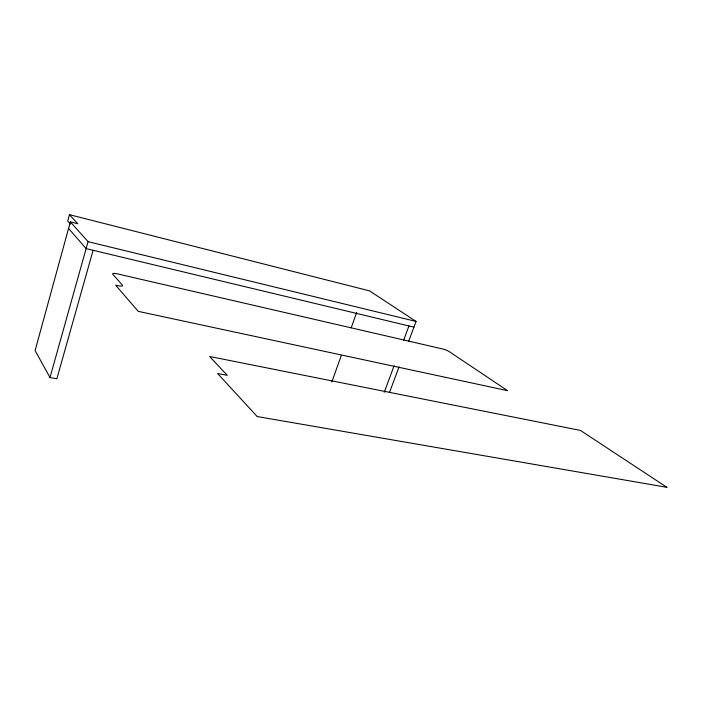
<?xml version="1.0" encoding="UTF-8"?>
<svg xmlns="http://www.w3.org/2000/svg" width="702" height="702" viewBox="0 0 702 702"><rect width="100%" height="100%" fill="white"/><g stroke="black" fill="none" stroke-linecap="round" stroke-linejoin="round"><path stroke-width="1.05" d="M408.599 341.4L416.067 321.437L369.559 290.882L69.463 214.68L67.725 221.033L70.454 224.105M69.463 214.68L77.72 223.727L70.358 221.885L35.1 350.552L49.991 377.571L56.862 378.773L93.103 250.289M49.991 377.571L88.057 241.672L70.358 221.885M331.844 381.958L341.347 355.37M351.219 327.755L356.704 312.416M384.213 392.321L394.103 365.777M403.624 340.259L408.95 325.965M389.549 392.295L399.078 366.848M413.934 327.158L86.118 248.613L68.559 228.44M88.057 241.672L416.067 321.437M666.9 487.32L257.178 416.54L217.594 373.499L227.299 375.351L209.626 356.493L580.457 430.431L666.9 487.32M507.546 390.654L138.25 311.363L115.611 285.161L117.743 285.644A6.871 1.465 16.9 0 0 122.367 285.1L112.829 274.28A6.625 1.36 17 0 1 117.322 273.85L442.392 348.903A5.484 0.974 20.5 0 1 449.491 351.772L507.546 390.654"/></g></svg>
